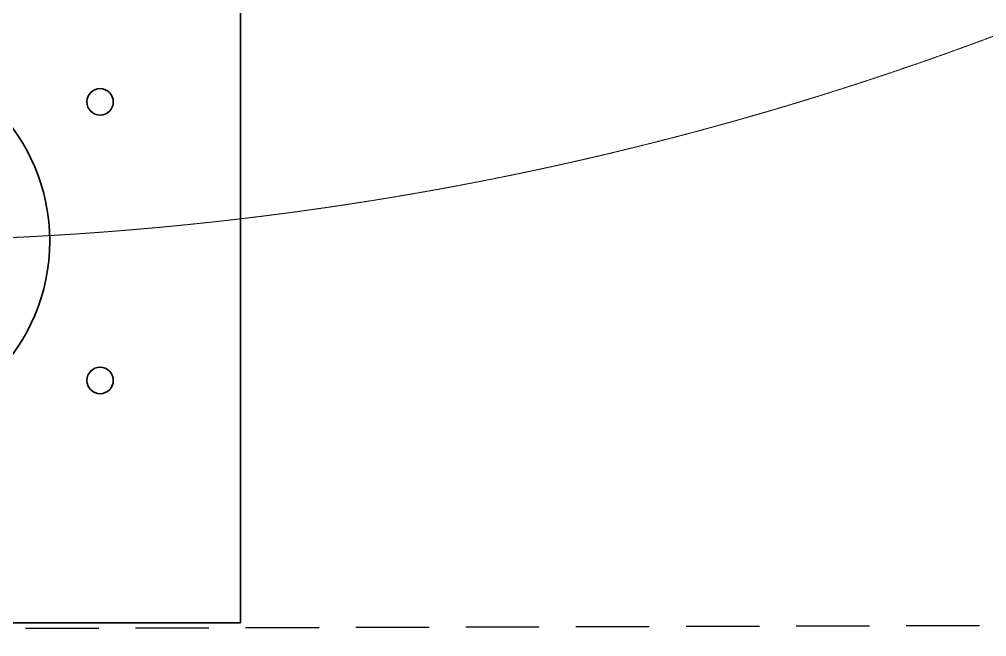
# Model space of a CAD drawing. Header units: millimetres. Extents: x 2822564 to 2991989, y -324396 to -253399.
# Drawn here: x 2912375 to 2913034, y -302412 to -301991 of the extents above; entities that cross this region are included whole.
import ezdxf

# ---------------------------------------------------------------- set-up
doc = ezdxf.new("R2010")
doc.units = ezdxf.units.MM
doc.linetypes.add('12017_XPLAN_GROUND$0$HIDDEN', pattern=[0.375, 0.25, -0.125])
doc.linetypes.add('HIDDEN', pattern=[0.375, 0.25, -0.125])
doc.layers.add('CANAL', color=2, linetype='HIDDEN')
for name, color, linetype, lineweight in [('coton tak bazo', 191, 'Continuous', 5), ('KATCHIN', 253, '12017_XPLAN_GROUND$0$HIDDEN', 5), ('plat 2 bazo', 7, 'Continuous', 15)]:
    doc.layers.add(name, color=color, linetype=linetype, lineweight=lineweight)

# ---------------------------------------------------------------- blocks, each defined once
blk = doc.blocks.new('fff')
at = {"layer": 'coton tak bazo', "lineweight": 35}
for centre in [(-0.89891, 0.99382), (-0.89891, 0.77315)]:
    blk.add_circle(centre, 0.01046, dxfattribs=at)
at = {"layer": 'plat 2 bazo', "lineweight": 35, "ltscale": 0.35}
for p, q in [((-1.0102, 1.18588), (-1.0102, 0.58108)), ((-0.4054, 1.18588), (-1.0102, 1.18588))]:
    blk.add_line(p, q, dxfattribs=at)
at = {"layer": 'plat 2 bazo', "lineweight": 35}
blk.add_circle((-0.7078, 0.88348), 0.1512, dxfattribs=at)
blk = doc.blocks.new('Surgery Zone')
at = {"layer": 'KATCHIN', "color": 85, "ltscale": 1.1, "true_color": 0x58ba48}
blk.add_circle((1610637.8, -562746.67, 0), 2200, dxfattribs=at)
at = {"layer": 'coton tak bazo', "xscale": 860.0000000000005, "yscale": 860.0000000000005, "zscale": 860.0000000000005, "rotation": 180}
blk.add_blockref('fff', (1610029.19, -564186.88, 0), dxfattribs=at)

msp = doc.modelspace()

# ---------------------------------------------------------------- block references
msp.add_blockref('Surgery Zone', (1301628.15, 262804.26, 0))

# ---------------------------------------------------------------- next in the draw order: linework, layer by layer
at = {"layer": 'CANAL', "ltscale": 200}
msp.add_lwpolyline([(2914059.14, -296731.52), (2914079.53, -302401.35), (2910482.01, -302411.82), (2910474.03, -296711.6)], dxfattribs=at)

doc.saveas('drawing.dxf')
